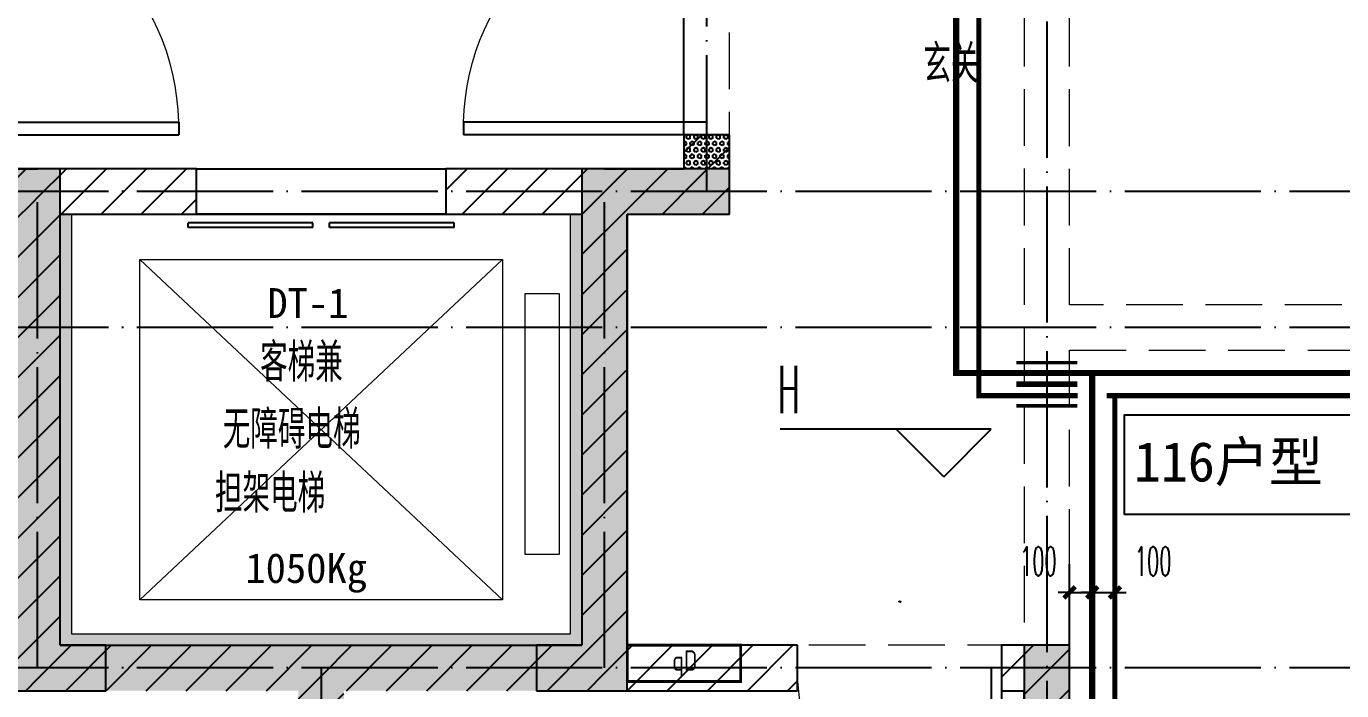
# Model space of a CAD drawing. Extents: x 27938 to 1507990, y 110129 to 923079.
# Drawn here: x 1212464 to 1218264, y 585524 to 588451 of the extents above; entities that cross this region are included whole.
import ezdxf

# ---------------------------------------------------------------- set-up
doc = ezdxf.new("R2010")
doc.units = 0
doc.header["$LTSCALE"] = 1000
doc.header["$MEASUREMENT"] = 0
doc.linetypes.add('DASH', pattern=[0.35, 0.25, -0.1])
doc.linetypes.add('DOTE', pattern=[2.42, 2, -0.2, 0.02, -0.2])
for name, color, linetype in [('----建筑底图', 8, 'Continuous'), ('COLUMN', 9, 'Continuous'), ('DIM_ELEV', 3, 'Continuous'), ('DIM_SYMB', 3, 'Continuous'), ('DOTE', 1, 'Continuous'), ('PIPE-不分区热给水', 5, 'RJ'), ('PIPE-不分区给水', 3, 'J'), ('PUB_HATCH', 8, 'Continuous'), ('PUB_TEXT', 4, 'Continuous'), ('VALVE_不分区给水', 7, 'Continuous'), ('WALL', 9, 'Continuous'), ('WINDOW', 4, 'Continuous'), ('WINDOW_TEXT', 7, 'Continuous'), ('保温', 6, 'Continuous')]:
    doc.layers.add(name, color=color, linetype=linetype)
for name, color, linetype, lineweight in [('3.5方案汇报，与郭总、侯月琴确定户型_t8$0$STAIR', 2, 'Continuous', 18), ('EQUIP-消防', 3, 'Continuous', 20), ('填充', 251, 'Continuous', 5)]:
    doc.layers.add(name, color=color, linetype=linetype, lineweight=lineweight)
doc.layers.add('S-L主梁线', color=4, linetype='DASH', plot=False)
doc.styles.add('_TCH_DIM', font='SIMPLEX.shx', dxfattribs={"width": 0.7, "bigfont": 'GBCBIG.shx'})
doc.styles.add('_TCH_DIM_T3', font='SIMPLEX.shx', dxfattribs={"width": 0.494118, "bigfont": 'GBCBIG.shx'})
doc.styles.add('_TCH_WINDOW', font='SIMPLEX.shx', dxfattribs={"width": 0.7, "height": 3.5, "bigfont": 'GBCBIG.shx'})
doc.styles.get("Standard").update_dxf_attribs({"font": 'gbenor.shx', "bigfont": 'gbcbig.shx'})
doc.styles.add('房间名称', font='TSSDENG', dxfattribs={"width": 0.8, "bigfont": 'HZTXT'})
doc.styles.add('黑体', font='simhei.ttf')
doc.linetypes.add('J', pattern='A,3,-0.2,["J",Standard,S=0.25,R=0,X=-0.1,Y=-0.115],-0.2', length=3.4)
doc.linetypes.add('RJ', pattern='A,3,-0.2,["RJ",Standard,S=0.25,R=0,X=-0.1,Y=-0.115],-0.35', length=3.55)
doc.dimstyles.new('_TWT_ARCH&&50', dxfattribs={"dimtxt": 127.5, "dimasz": 50, "dimexe": 125, "dimexo": 150, "dimgap": 61.25, "dimtad": 1, "dimdec": 0, "dimzin": 0, "dimdsep": 46, "dimtxsty": '_TCH_DIM_T3', "dimblk": 'ARCHTICK', "dimcen": 0.09, "dimclrt": 7, "dimazin": 2, "dimtfac": 1, "dimtdec": 0, "dimtix": 1, "dimtmove": 2, "dimatfit": 3, "dimfxl": 1, "dimtolj": 1, "dimtzin": 0, "dimarcsym": 0})
pattern_1 = [(45, (0, 89.76), (-88.3884, 88.3884), [])]

# ---------------------------------------------------------------- blocks, each defined once
blk = doc.blocks.new('GFDGFSDFGD')
at = {"layer": 'PUB_HATCH'}
for points in [[(431966.6, 370823.7), (431316.6, 370823.7), (431316.6, 370623.7), (431766.6, 370623.7), (431766.6, 368523.7), (432166.6, 368523.7), (432166.6, 368723.7), (431966.6, 368723.7)], [(434266.6, 370823.7), (434266.6, 368723.7), (434066.6, 368723.7), (434066.6, 368523.7), (434466.6, 368523.7), (434466.6, 370623.7), (434916.6, 370623.7), (434916.6, 370823.7)], [(436416.6, 368723.7), (436216.6, 368723.7), (436216.6, 367523.7), (436416.6, 367523.7)]]:
    blk.add_hatch(color=256, dxfattribs=at).paths.add_polyline_path(points)
at = {"layer": 'COLUMN', "color": 6}
for p, q in [((431966.6, 370823.7), (431316.6, 370823.7)), ((431966.6, 368723.7), (431966.6, 370823.7)), ((434266.6, 370823.7), (434266.6, 368723.7)), ((434916.6, 370823.7), (434266.6, 370823.7)), ((434916.6, 370623.7), (434916.6, 370823.7)), ((434466.6, 368523.7), (434466.6, 370623.7)), ((434466.6, 370623.7), (434916.6, 370623.7)), ((432166.6, 368723.7), (431966.6, 368723.7)), ((432166.6, 368523.7), (432166.6, 368723.7)), ((434266.6, 368723.7), (434066.6, 368723.7)), ((434066.6, 368723.7), (434066.6, 368523.7)), ((436416.6, 368723.7), (436216.6, 368723.7)), ((436216.6, 368723.7), (436216.6, 367523.7)), ((436416.6, 367523.7), (436416.6, 368723.7)), ((431766.6, 368523.7), (432166.6, 368523.7)), ((434066.6, 368523.7), (434466.6, 368523.7))]:
    blk.add_line(p, q, dxfattribs=at)
blk = doc.blocks.new('GDFGDGRD')
at = {"layer": '保温', "linetype": 'Continuous', "ltscale": 10}
h = blk.add_hatch(dxfattribs=at)
h.set_pattern_fill('HEX', color=251, scale=10, angle=90, style=0)
h.set_pattern_definition([(90, (0, 0), (-16.49778, 1e-15), [9.525, -19.05]), (210, (0, 0), (8.24889, -14.2874966), [9.525, -19.05]), (150, (6e-16, 9.525), (-8.24889, -14.2874966), [9.525, -19.05])])
h.paths.add_polyline_path([(434916.6, 370823.7), (434716.6, 370823.7), (434716.5, 370973.7), (434916.5, 370973.7)])
h = blk.add_hatch(dxfattribs=at)
h.set_pattern_fill('HEX', color=251, scale=10, angle=90, style=0)
h.set_pattern_definition([(90, (-70765.891, -151624.736), (-16.49778, 1e-15), [9.525, -19.05]), (210, (-70765.891, -151624.736), (8.24889, -14.2874966), [9.525, -19.05]), (150, (-70765.891, -151615.211), (-8.24889, -14.2874966), [9.525, -19.05])])
h.paths.add_polyline_path([(434066.6, 368523.7), (434066.6, 368723.7), (432166.6, 368723.7), (432166.6, 368523.7)])
h = blk.add_hatch(dxfattribs=at)
h.set_pattern_fill('HEX', color=251, scale=10, angle=90, style=0)
h.set_pattern_definition([(90, (-70765.891, -152124.736), (-16.49778, 1e-15), [9.525, -19.05]), (210, (-70765.891, -152124.736), (8.24889, -14.2874966), [9.525, -19.05]), (150, (-70765.891, -152115.211), (-8.24889, -14.2874966), [9.525, -19.05])])
h.paths.add_polyline_path([(433016.7, 363923.7), (433216.7, 363923.7), (433216.7, 368523.7), (433016.7, 368523.7)])
blk = doc.blocks.new('GDGRDGDRGDFD')
at = {"layer": 'EQUIP-消防', "const_width": 12.8}
blk.add_lwpolyline([(136866.6, 335507.8), (136366.6, 335507.8), (136366.6, 335347.8), (136866.6, 335347.8)], close=True, dxfattribs=at)
at = {"layer": 'PUB_TEXT', "color": 7, "true_color": 0xffffff, "style": '房间名称', "width": 0.8}
blk.add_text('qD', height=90, dxfattribs=at).set_placement((136565, 335395.5))
blk = doc.blocks.new('GHFHFHTFHCSDCS')
at = {"rotation": 0.0001673532306091649}
blk.add_blockref('GDGRDGDRGDFD', (298101, 33215.5), dxfattribs=at)
blk = doc.blocks.new('$DorLib2D$00000001')
for p, q in [((0.45, 0.975), (0.5, 0.975)), ((0.45, 0), (0.45, 0.975)), ((0.5, 0), (0.5, 0.975)), ((0.5, 0), (0.45, 0))]:
    blk.add_line(p, q)
at = {"lineweight": 13}
blk.add_arc((0.475, 0), 0.975, 91.4693, 180, dxfattribs=at)
blk = doc.blocks.new('$DORLIB2D$00000127')
at = {"color": 0}
for points in [[(-0.5333, 0.7949), (-0.5333, 0.6904)], [(-0.0333, 0.7949), (-0.5333, 0.7949)], [(-0.0333, 0.7949), (-0.0333, 0.6904)], [(0.5333, 0.7949), (0.0333, 0.7949)], [(0.0333, 0.7949), (0.0333, 0.6904)], [(0.5333, 0.7949), (0.5333, 0.6904)], [(-0.0333, 0.6904), (-0.5333, 0.6904)], [(0.5333, 0.6904), (0.0333, 0.6904)], [(0.5, 0.5), (-0.5, 0.5)]]:
    blk.add_lwpolyline(points, dxfattribs=at)
blk = doc.blocks.new('A$C149A4CC3')
at = {"layer": 'PUB_HATCH'}
h = blk.add_hatch(dxfattribs=at)
h.set_pattern_fill('普通砖', color=256, scale=50, style=0)
h.set_pattern_definition(pattern_1)
h.paths.add_polyline_path([(-10700, -18910.1), (-10700, -18560.1), (-10900, -18560.1), (-10900, -18710.1)])
h = blk.add_hatch(dxfattribs=at)
h.set_pattern_fill('普通砖', color=256, scale=50, style=0)
h.set_pattern_definition(pattern_1)
h.paths.add_polyline_path([(-14100, -18710.1), (-14300, -18910.1), (-13850, -18910.1), (-13750, -18843.4), (-13750, -18710.1)])
h = blk.add_hatch(dxfattribs=at)
h.set_pattern_fill('普通砖', color=256, scale=50, style=0)
h.set_pattern_definition(pattern_1)
h.paths.add_polyline_path([(-13650, -18910.1), (-13050, -18910.1), (-13050, -18710.1), (-13750, -18710.1), (-13750, -18843.4)])
h = blk.add_hatch(dxfattribs=at)
h.set_pattern_fill('普通砖', color=256, scale=50, style=0)
h.set_pattern_definition(pattern_1)
h.paths.add_polyline_path([(-11250, -18710.1), (-11950, -18710.1), (-11950, -18910.1), (-11350, -18910.1), (-11250, -18843.4)])
h = blk.add_hatch(dxfattribs=at)
h.set_pattern_fill('普通砖', color=256, scale=50, style=0)
h.set_pattern_definition(pattern_1)
h.paths.add_polyline_path([(-11250, -18843.4), (-11150, -18910.1), (-10700, -18910.1), (-10900, -18710.1), (-11250, -18710.1)])
h = blk.add_hatch(dxfattribs=at)
h.set_pattern_fill('普通砖', color=256, scale=50, style=0)
h.set_pattern_definition(pattern_1)
h.paths.add_polyline_path([(-13750, -20876.8), (-13650, -20810.1), (-13650, -18910.1), (-13750, -18843.4), (-13850, -18910.1), (-13850, -20810.1)])
h = blk.add_hatch(dxfattribs=at)
h.set_pattern_fill('普通砖', color=256, scale=50, style=0)
h.set_pattern_definition(pattern_1)
h.paths.add_polyline_path([(-11250, -18843.4), (-11350, -18910.1), (-11350, -20810.1), (-11250, -20876.8), (-11150, -20810.1), (-11150, -18910.1)])
h = blk.add_hatch(dxfattribs=at)
h.set_pattern_fill('普通砖', color=256, scale=50, style=0)
h.set_pattern_definition(pattern_1)
h.paths.add_polyline_path([(-13850, -20810.1), (-14600, -20810.1), (-14600, -21010.1), (-13750, -21010.1), (-13750, -20876.8)])
h = blk.add_hatch(dxfattribs=at)
h.set_pattern_fill('普通砖', color=256, scale=50, style=0)
h.set_pattern_definition(pattern_1)
h.paths.add_polyline_path([(-13750, -20876.8), (-13750, -21010.1), (-12600, -21010.1), (-12500, -20943.4), (-12500, -20810.1), (-13650, -20810.1)])
h = blk.add_hatch(dxfattribs=at)
h.set_pattern_fill('普通砖', color=256, scale=50, style=0)
h.set_pattern_definition(pattern_1)
h.paths.add_polyline_path([(-12500, -20943.4), (-12400, -21010.1), (-11250, -21010.1), (-11250, -20876.8), (-11350, -20810.1), (-12500, -20810.1)])
h = blk.add_hatch(dxfattribs=at)
h.set_pattern_fill('普通砖', color=256, scale=50, style=0)
h.set_pattern_definition(pattern_1)
h.paths.add_polyline_path([(-11250, -21010.1), (-10400, -21010.1), (-10400, -20810.1), (-11150, -20810.1), (-11250, -20876.8)])
h = blk.add_hatch(dxfattribs=at)
h.set_pattern_fill('普通砖', color=256, scale=50, style=0)
h.set_pattern_definition(pattern_1)
h.paths.add_polyline_path([(-9200, -20810.1), (-9500, -20810.1), (-9500, -21010.1), (-9400, -21010.1)])
h = blk.add_hatch(dxfattribs=at)
h.set_pattern_fill('普通砖', color=256, scale=50, style=0)
h.set_pattern_definition(pattern_1)
h.paths.add_polyline_path([(-9266.7, -23910.1), (-9200, -23810.1), (-9200, -20810.1), (-9400, -21010.1), (-9400, -23910.1)])
h = blk.add_hatch(dxfattribs=at)
h.set_pattern_fill('普通砖', color=256, scale=50, style=0)
h.set_pattern_definition(pattern_1)
h.paths.add_polyline_path([(-12500, -20943.4), (-12600, -21010.1), (-12600, -25610.1), (-12500, -25676.8), (-12400, -25610.1), (-12400, -21010.1)])
at = {"layer": '填充'}
h = blk.add_hatch(dxfattribs=at)
h.set_pattern_fill('隔热材料02', color=8, scale=100, style=0)
h.set_pattern_definition([(0, (-1186708.397, -629548.71), (0, 50), []), (0, (-1186708.397, -629532.045), (0, 50), []), (270, (-1186664.656, -629523.414), (50, -9e-15), [5.01775, -44.98225]), (270, (-1186702.115, -629523.414), (50, -9e-15), [5.01775, -44.98225]), (90, (-1186676.603, -629557.343), (-50, 3e-15), [5.01775, -44.98225]), (90, (-1186690.17, -629557.343), (-50, 3e-15), [5.01775, -44.98225]), (180, (-1186658.373, -629565.38), (-6e-15, -50), [50.02425, 0.02425]), (135, (-1186672.33, -629562.87), (3e-15, 49.99987405), [4.268, -66.44275]), (116.56505, (-1186625.348, -629559.852), (0.00011283, 49.99993342), [2.805, -108.9985]), (116.56505, (-1186675.348, -629559.852), (0.00011283, 49.99993342), [2.805, -108.9985]), (153.43495, (-1186617.313, -629565.38), (-0.0001128, 49.9999334), [5.61, -106.1935]), (153.43495, (-1186667.313, -629565.38), (-0.0001128, 49.9999334), [5.61, -106.1935]), (63.43495, (-1186626.603, -629552.325), (-0.00011283, 49.99993342), [26.714, -85.0895]), (63.43495, (-1186676.603, -629552.325), (-0.00011283, 49.99993342), [26.714, -85.0895]), (116.56505, (-1186614.656, -629523.414), (0.00011283, 49.99993342), [2.805, -108.9985]), (116.56505, (-1186664.656, -629523.414), (0.00011283, 49.99993342), [2.805, -108.9985]), (135, (-1186665.91, -629520.905), (3e-15, 49.99987405), [4.268, -66.44275]), (153.43495, (-1186618.93, -629517.887), (-0.0001128, 49.9999334), [5.61, -106.1935]), (153.43495, (-1186668.93, -629517.887), (-0.0001128, 49.9999334), [5.61, -106.1935]), (45, (-1186700.86, -629520.905), (0, 49.99987405), [4.268, -66.44275]), (63.43495, (-1186652.115, -629523.414), (-0.00011283, 49.99993342), [2.805, -108.9985]), (63.43495, (-1186702.115, -629523.414), (-0.00011283, 49.99993342), [2.805, -108.9985]), (26.56505, (-1186647.842, -629517.887), (0.0001128, 49.9999334), [5.61, -106.1935]), (26.56505, (-1186697.842, -629517.887), (0.0001128, 49.9999334), [5.61, -106.1935]), (116.56505, (-1186640.168, -629552.325), (0.00011283, 49.99993342), [26.714, -85.0895]), (116.56505, (-1186690.168, -629552.325), (0.00011283, 49.99993342), [26.714, -85.0895]), (45, (-1186694.44, -629562.87), (0, 49.99987405), [4.268, -66.44275]), (63.43495, (-1186641.422, -629559.852), (-0.00011283, 49.99993342), [2.805, -108.9985]), (63.43495, (-1186691.422, -629559.852), (-0.00011283, 49.99993342), [2.805, -108.9985]), (26.56505, (-1186649.46, -629565.38), (0.0001128, 49.9999334), [5.61, -106.1935]), (26.56505, (-1186699.46, -629565.38), (0.0001128, 49.9999334), [5.61, -106.1935])])
h.paths.add_polyline_path([(-11400, -18910.1), (-11350, -18910.1), (-11350, -20810.1), (-13650, -20810.1), (-13650, -18910.1), (-13600, -18910.1), (-13600, -20760.1), (-11400, -20760.1)])
at = {"color": 8}
blk.add_lwpolyline([(-7952.9, -19796.4), (-8958.9, -19796.4), (-8958.9, -20232.4), (-7952.9, -20232.4)], close=True, dxfattribs=at)
at = {"layer": '3.5方案汇报，与郭总、侯月琴确定户型_t8$0$STAIR', "color": 8}
for p, q in [((-11700, -19110.1), (-13300, -20610.1)), ((-13300, -19110.1), (-11700, -20610.1))]:
    blk.add_line(p, q, dxfattribs=at)
for points in [[(-13300, -20610.1), (-13300, -19110.1), (-11700, -19110.1), (-11700, -20610.1)], [(-11600, -20410.1), (-11600, -19260.1), (-11450, -19260.1), (-11450, -20410.1)]]:
    blk.add_lwpolyline(points, close=True, dxfattribs=at)
at = {"layer": 'DIM_ELEV', "color": 8}
for p, q in [((-9544.9, -19857.3), (-10475.8, -19857.3)), ((-9754.9, -20067.3), (-9964.9, -19857.3)), ((-9754.9, -20067.3), (-9544.9, -19857.3))]:
    blk.add_line(p, q, dxfattribs=at)
at = {"layer": 'DOTE', "color": 169, "linetype": 'DOTE', "ltscale": 0.3}
for p, q in [((-9300.2, -16610.1), (-9300, -26899.5)), ((-10800, -18810.1), (-10800, -17210.1)), ((25039.9, -18810.1), (-25818.8, -18810.1)), ((-13750, -20910.1), (-13750, -18810.1)), ((-11250, -20910.1), (-11250, -18810.1)), ((25039.9, -19410.1), (-25818.8, -19410.1)), ((25039.9, -20910.1), (-25818.8, -20910.1)), ((-12500, -20910.1), (-12500, -26899.5))]:
    blk.add_line(p, q, dxfattribs=at)
at = {"layer": 'WALL', "color": 8}
for p, q in [((-10700, -18560.1), (-10900, -18560.1)), ((-10900, -18560.1), (-10900, -18710.1)), ((-10700, -18910.1), (-10700, -18560.1)), ((-14100, -18710.1), (-13750, -18710.1)), ((-13050, -18710.1), (-13750, -18710.1)), ((-13050, -18910.1), (-13050, -18710.1)), ((-11250, -18710.1), (-11950, -18710.1)), ((-11950, -18710.1), (-11950, -18910.1)), ((-11250, -18710.1), (-10900, -18710.1)), ((-13650, -20810.1), (-13650, -18910.1)), ((-13650, -18910.1), (-13050, -18910.1)), ((-11950, -18910.1), (-11350, -18910.1)), ((-11350, -18910.1), (-11350, -20810.1)), ((-11150, -18910.1), (-11150, -20810.1)), ((-11150, -18910.1), (-10700, -18910.1)), ((-13650, -20810.1), (-12500, -20810.1)), ((-12500, -20810.1), (-11350, -20810.1)), ((-10400, -20810.1), (-11150, -20810.1)), ((-10400, -21010.1), (-10400, -20810.1)), ((-9200, -20810.1), (-9500, -20810.1)), ((-9500, -20810.1), (-9500, -21010.1)), ((-9200, -23810.1), (-9200, -20810.1)), ((-14600, -21010.1), (-13750, -21010.1)), ((-11250, -21010.1), (-10400, -21010.1)), ((-9500, -21010.1), (-9400, -21010.1)), ((-9400, -23910.1), (-9400, -21010.1))]:
    blk.add_line(p, q, dxfattribs=at)
at = {"layer": 'WINDOW', "color": 8}
for p, q in [((-10900, -18560.1), (-10900, -17460.1)), ((-13050, -18710.1), (-11950, -18710.1)), ((-13050, -18910.1), (-11950, -18910.1))]:
    blk.add_line(p, q, dxfattribs=at)
at = {"layer": '填充', "color": 8}
blk.add_lwpolyline([(-11400, -18910.1), (-11350, -18910.1), (-11350, -20810.1), (-13650, -20810.1), (-13650, -18910.1), (-13600, -18910.1), (-13600, -20760.1), (-11400, -20760.1)], close=True, dxfattribs=at)
at = {"color": 8}
for name in ['GFDGFSDFGD', 'GDFGDGRD', 'GHFHFHTFHCSDCS']:
    blk.add_blockref(name, (-445616.6, -389533.8), dxfattribs=at)
at = {"layer": 'WINDOW', "color": 8}
ref = blk.add_blockref('$DorLib2D$00000001', (-14200, -18010.1), dxfattribs=dict(at, xscale=-1100, yscale=-1100, zscale=-1100, rotation=90.00000000947153))
ref.add_attrib('A', 'YFDM1122', (-14365.7, -18017.5), dxfattribs={"layer": 'WINDOW_TEXT', "color": 8, "ltscale": 0.5, "height": 4.25, "rotation": 90, "style": '_TCH_WINDOW', "width": 0.494118})
ref = blk.add_blockref('$DorLib2D$00000001', (-10800, -18010.1), dxfattribs=dict(at, xscale=-1100, yscale=1100, zscale=-1100, rotation=89.99999999052845))
ref.add_attrib('A', 'YFDM1122', (-10630.1, -18017.5), dxfattribs={"layer": 'WINDOW_TEXT', "color": 8, "ltscale": 0.5, "height": 4.25, "rotation": 90, "style": '_TCH_WINDOW', "width": 0.494118})
at = {"layer": 'WINDOW', "color": 8, "xscale": 1100, "yscale": -200, "zscale": 1100}
blk.add_blockref('$DORLIB2D$00000127', (-12500, -18810.1), dxfattribs=at)
at = {"layer": 'WINDOW', "color": 8}
ref = blk.add_blockref('$DorLib2D$00000001', (-9950, -20910.1), dxfattribs=dict(at, xscale=900, yscale=-900, zscale=900, rotation=1.101422729913818e-09))
ref.add_attrib('A', 'M0922', (-9954.9, -20619.7), dxfattribs={"layer": 'WINDOW_TEXT', "color": 8, "ltscale": 0.5, "height": 4.25, "rotation": 0, "style": '_TCH_WINDOW', "width": 0.494118})
at = {"color": 8, "style": '黑体'}
blk.add_text('116户型', height=175, dxfattribs=at).set_placement((-8916.7, -20088.6))
at = {"layer": 'DIM_ELEV', "color": 8, "style": '_TCH_DIM', "width": 0.494118}
blk.add_text('H', height=208.2, dxfattribs=at).set_placement((-10486.5, -19787.2))
at = {"layer": 'PUB_TEXT', "color": 8}
for s, p in [('玄关', (-9844.7, -18332.3)), ('客梯兼', (-12769.1, -19648)), ('无障碍电梯', (-12933.7, -19943.8)), ('担架电梯', (-12968.1, -20225.3))]:
    blk.add_text(s, height=168.79, dxfattribs=at).set_placement(p)
at = {"layer": 'PUB_TEXT', "color": 8, "style": '黑体'}
for s, p in [('DT-1', (-12737.1, -19367.8)), ('1050Kg', (-12834.1, -20535.5))]:
    blk.add_text(s, height=131.43, dxfattribs=at).set_placement(p)
blk = doc.blocks.new('A$C63B2058D')
at = {"layer": 'S-L主梁线', "color": 0, "linetype": 'DASH', "lineweight": 18}
for p, q in [((2749.9, 3500.3), (2749.9, 2100)), ((2949.9, 2100), (2949.9, 3500.3)), ((4250, 3500.3), (4250, 1400)), ((4450, 1500), (4450, 3500.3)), ((2300, 2100), (0, 2100)), ((0, 1900), (2300, 1900)), ((7050, 1500), (4450, 1500)), ((4250, 1400), (4250, 0)), ((4450, 1300), (7150, 1300)), ((4450, 0), (4450, 1300)), ((4250, 0), (2500, 0))]:
    blk.add_line(p, q, dxfattribs=at)
at = {"layer": 'S-L主梁线', "color": 0, "linetype": 'ByBlock', "lineweight": 18}
for p, q in [((1150, 0), (200, 0)), ((2100, 0), (1150, 0))]:
    blk.add_line(p, q, dxfattribs=at)
blk = doc.blocks.new('$VALVE$00000533')
at = {"ltscale": 0.5, "const_width": 25}
for points in [[(-225, 75), (225, 75)], [(-225, -75), (225, -75)]]:
    blk.add_lwpolyline(points, dxfattribs=at)
blk = doc.blocks.new('_ArchTick')
at = {"color": 0, "linetype": 'ByBlock', "const_width": 0.4}
blk.add_lwpolyline([(-0.5, -0.5), (0.5, 0.5)], dxfattribs=at)
blk = doc.blocks.new('*D337')
at = {"layer": 'Defpoints', "color": 0}
for p in [(1217263.6, 585956.9), (1217163.6, 585554.9), (1217263.6, 585554.9)]:
    blk.add_point(p, dxfattribs=at)
at = {"layer": 'DIM_SYMB', "color": 0, "lineweight": -2}
for p, q in [((1217163.6, 585704.9), (1217163.6, 586081.9)), ((1217263.6, 585704.9), (1217263.6, 586081.9)), ((1217163.6, 585956.9), (1217113.6, 585956.9)), ((1217163.6, 585956.9), (1217263.6, 585956.9)), ((1217263.6, 585956.9), (1217313.6, 585956.9))]:
    blk.add_line(p, q, dxfattribs=at)
at = {"layer": 'DIM_SYMB', "color": 0, "lineweight": -2, "xscale": 50, "yscale": 50, "zscale": 50}
blk.add_blockref('_ArchTick', (1217163.6, 585956.9), dxfattribs=at)
at = {"layer": 'DIM_SYMB', "color": 0, "lineweight": -2, "xscale": 50, "yscale": 50, "zscale": 50, "rotation": 180}
blk.add_blockref('_ArchTick', (1217263.6, 585956.9), dxfattribs=at)
at = {"layer": 'DIM_SYMB', "color": 7, "insert": (1217432.1, 586094.4), "char_height": 127.5, "attachment_point": 5, "style": '_TCH_DIM_T3'}
blk.add_mtext('\\A1;100', dxfattribs=at)
blk = doc.blocks.new('*D338')
at = {"layer": 'Defpoints', "color": 0}
for p in [(1217163.6, 585956.9), (1217063.6, 585554.9), (1217163.6, 585554.9)]:
    blk.add_point(p, dxfattribs=at)
at = {"layer": 'DIM_SYMB', "color": 0, "lineweight": -2}
for p, q in [((1217063.6, 585704.9), (1217063.6, 586081.9)), ((1217163.6, 585704.9), (1217163.6, 586081.9)), ((1217063.6, 585956.9), (1217013.6, 585956.9)), ((1217063.6, 585956.9), (1217163.6, 585956.9)), ((1217163.6, 585956.9), (1217213.6, 585956.9))]:
    blk.add_line(p, q, dxfattribs=at)
at = {"layer": 'DIM_SYMB', "color": 0, "lineweight": -2, "xscale": 50, "yscale": 50, "zscale": 50}
blk.add_blockref('_ArchTick', (1217063.6, 585956.9), dxfattribs=at)
at = {"layer": 'DIM_SYMB', "color": 0, "lineweight": -2, "xscale": 50, "yscale": 50, "zscale": 50, "rotation": 180}
blk.add_blockref('_ArchTick', (1217163.6, 585956.9), dxfattribs=at)
at = {"layer": 'DIM_SYMB', "color": 7, "insert": (1216926.1, 586094.4), "char_height": 127.5, "attachment_point": 5, "style": '_TCH_DIM_T3'}
blk.add_mtext('\\A1;100', dxfattribs=at)

msp = doc.modelspace()

# ---------------------------------------------------------------- block references
at = {"layer": '----建筑底图'}
msp.add_blockref('A$C149A4CC3', (1226263.6, 606534.1), dxfattribs=at)

# ---------------------------------------------------------------- next in the draw order: hatches: boundary and pattern name
at = {"layer": 'PIPE-不分区热给水'}
for points in [[(1216663.6, 586824), (1216652.4, 586824), (1216652.4, 586812.7)], [(1216663.6, 586824), (1216663.6, 586812.7), (1216652.4, 586812.7)]]:
    msp.add_hatch(color=256, dxfattribs=at).paths.add_polyline_path(points)
at = {"layer": 'PIPE-不分区给水'}
for points in [[(1216563.6, 586924), (1216563.6, 586910.2), (1216549.9, 586910.2)], [(1216563.6, 586924), (1216549.9, 586924), (1216549.9, 586910.2)]]:
    msp.add_hatch(color=256, dxfattribs=at).paths.add_polyline_path(points)

# ---------------------------------------------------------------- next in the draw order: linework, layer by layer
at = {"layer": 'PIPE-不分区热给水', "ltscale": 0.25, "const_width": 22.5}
for points in [[(1216663.6, 586824), (1216663.6, 591023.6)], [(1217263.6, 582174.4), (1217263.6, 586824)]]:
    msp.add_lwpolyline(points, dxfattribs=at)
at = {"layer": 'PIPE-不分区热给水', "ltscale": 0.35, "const_width": 22.5}
for points in [[(1217099.8, 586824), (1216663.6, 586824)], [(1217263.6, 586824), (1217227.3, 586824)], [(1221163.6, 586824), (1217263.6, 586824)]]:
    msp.add_lwpolyline(points, dxfattribs=at)
at = {"layer": 'PIPE-不分区给水', "ltscale": 0.25, "const_width": 27.5}
for points in [[(1216563.6, 589024.2), (1216563.6, 586924)], [(1217163.6, 586924), (1216563.6, 586924)], [(1221102.3, 586924), (1217163.6, 586924)], [(1217163.6, 586924), (1217163.6, 582324.4)]]:
    msp.add_lwpolyline(points, dxfattribs=at)

# ---------------------------------------------------------------- next in the draw order: block references
at = {"layer": 'S-L主梁线', "color": 225, "linetype": 'ByBlock', "lineweight": 18}
msp.add_blockref('A$C63B2058D', (1212613.6, 585724), dxfattribs=at)
at = {"layer": 'VALVE_不分区给水', "xscale": 0.6, "yscale": -0.6, "zscale": 0.6, "rotation": 179.9999999927761}
for p in [(1216963.5, 586924), (1216963.5, 586824)]:
    msp.add_blockref('$VALVE$00000533', p, dxfattribs=at)

# ---------------------------------------------------------------- next in the draw order: dimensions: what is measured, and where the dimension line sits
at = {"layer": 'DIM_SYMB'}
for base, p1, p2, picture, middle in [((1217163.6, 585956.9), (1217063.6, 585554.9), (1217163.6, 585554.9), '*D338', (1216926.1, 586094.4)), ((1217263.6, 585956.9), (1217163.6, 585554.9), (1217263.6, 585554.9), '*D337', (1217432.1, 586094.4))]:
    dim = msp.add_linear_dim(base=base, p1=p1, p2=p2, angle=0, dimstyle='_TWT_ARCH&&50', dxfattribs=at)
    dim.commit()
    dim.dimension.update_dxf_attribs({"geometry": picture, "text_midpoint": middle, "dimtype": 129})

doc.saveas('drawing.dxf')
